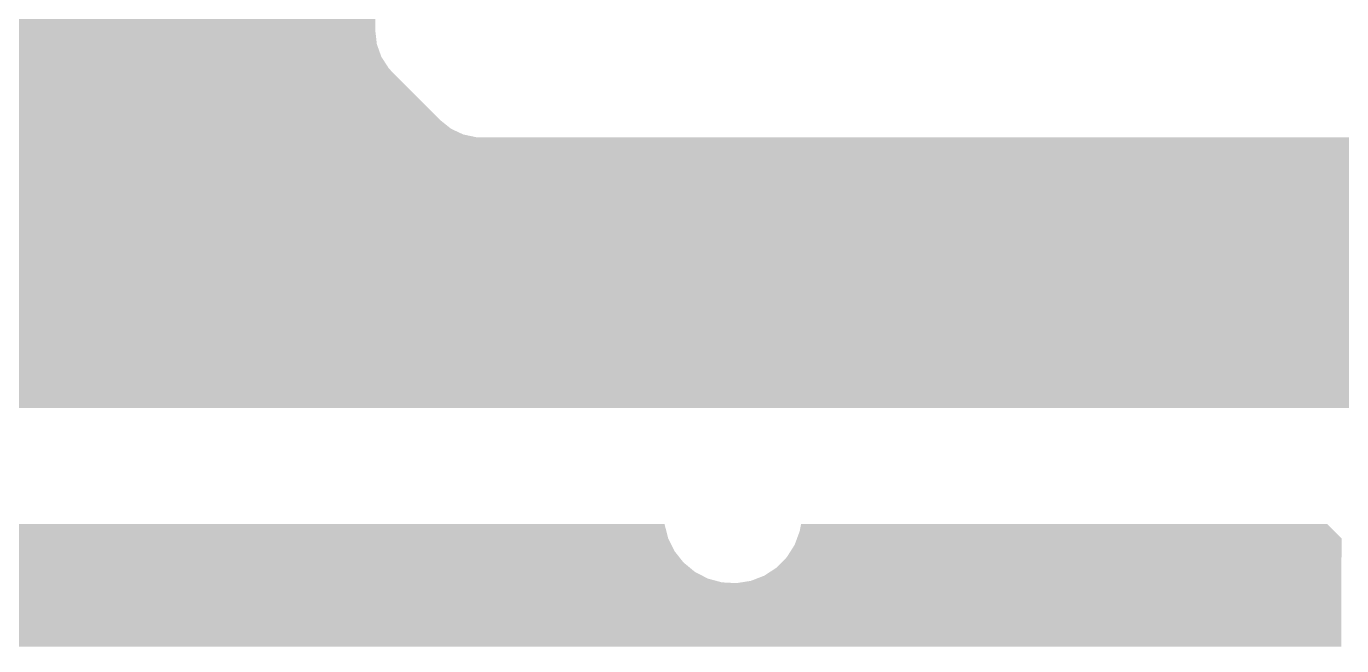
# Model space of a CAD drawing. Extents: x 295 to 953, y 10 to 290.
# Drawn here: x 793.9 to 812.92, y 171.6 to 180.55 of the extents above; entities that cross this region are included whole.
import ezdxf

# ---------------------------------------------------------------- set-up
doc = ezdxf.new("R2010")
doc.units = 0
doc.header["$LTSCALE"] = 5
doc.header["$MEASUREMENT"] = 0
doc.layers.add('GND1', color=7, linetype='CONTINUOUS')

msp = doc.modelspace()

# ---------------------------------------------------------------- linework, layer by layer
at = {"layer": 'GND1'}
for points in [[(791.54, 180.481), (791.54, 182.674), (798.944, 180.481), (798.944, 182.674)], [(791.54, 180.289), (791.54, 180.481), (798.966, 180.289), (798.944, 180.481)], [(791.54, 180.107), (791.54, 180.289), (799.032, 180.107), (798.966, 180.289)], [(791.54, 179.945), (791.54, 180.107), (799.137, 179.945), (799.032, 180.107)], [(791.54, 179.888), (791.54, 179.945), (799.189, 179.888), (799.137, 179.945)], [(791.54, 179.189), (791.54, 179.888), (799.888, 179.189), (799.189, 179.888)], [(791.54, 179.069), (791.54, 179.189), (800.039, 179.069), (799.888, 179.189)], [(791.54, 178.987), (791.54, 179.069), (800.214, 178.987), (800.039, 179.069)], [(791.54, 178.947), (791.54, 178.987), (800.403, 178.947), (800.214, 178.987)], [(791.54, 178.944), (791.54, 178.947), (800.481, 178.944), (800.403, 178.947)], [(791.54, 178.737), (791.54, 178.944), (820.597, 178.737), (820.39, 178.944)], [(791.54, 178.736), (791.54, 178.737), (820.597, 178.736), (820.597, 178.737)], [(791.54, 175.24), (791.54, 178.736), (820.597, 175.24), (820.597, 178.736)], [(791.747, 175.032), (791.54, 175.24), (820.597, 175.032), (820.597, 175.24)], [(758.083, 173.347), (758.078, 173.356), (803.127, 173.347), (803.125, 173.356)], [(758.147, 173.151), (758.083, 173.347), (803.177, 173.151), (803.127, 173.347)], [(805.08, 173.252), (805.1, 173.356), (812.811, 173.252), (812.707, 173.356)], [(805.1, 173.356), (805.101, 173.356), (812.707, 173.356), (812.706, 173.356)], [(758.149, 173.146), (758.147, 173.151), (803.179, 173.146), (803.177, 173.151)], [(758.168, 172.962), (758.149, 173.146), (803.27, 172.962), (803.179, 173.146)], [(805.007, 173.054), (805.042, 173.148), (812.914, 173.054), (812.914, 173.148)], [(805.042, 173.149), (805.08, 173.252), (812.914, 173.149), (812.811, 173.252)], [(805.042, 173.148), (805.042, 173.149), (812.914, 173.148), (812.914, 173.149)], [(758.159, 172.797), (758.171, 172.937), (803.401, 172.797), (803.29, 172.937)], [(758.171, 172.937), (758.168, 172.962), (803.29, 172.937), (803.27, 172.962)], [(804.894, 172.876), (805.007, 173.054), (812.914, 172.876), (812.914, 173.054)], [(758.127, 172.663), (758.156, 172.762), (803.564, 172.663), (803.444, 172.762)], [(758.156, 172.762), (758.159, 172.797), (803.444, 172.762), (803.401, 172.797)], [(804.57, 172.609), (804.746, 172.725), (812.913, 172.609), (812.913, 172.725)], [(804.746, 172.725), (804.894, 172.876), (812.913, 172.725), (812.914, 172.876)], [(758.071, 172.511), (758.097, 172.559), (803.955, 172.511), (803.776, 172.559)], [(758.097, 172.559), (758.099, 172.566), (803.776, 172.559), (803.751, 172.566)], [(758.099, 172.566), (758.127, 172.663), (803.751, 172.566), (803.564, 172.663)], [(804.165, 172.5), (804.374, 172.533), (812.913, 172.5), (812.913, 172.533)], [(804.374, 172.533), (804.57, 172.609), (812.913, 172.533), (812.913, 172.609)], [(757.86, 172.213), (757.997, 172.374), (812.913, 172.213), (812.913, 172.374)], [(757.997, 172.374), (758.065, 172.5), (812.913, 172.374), (812.913, 172.5)], [(758.065, 172.5), (758.071, 172.511), (804.165, 172.5), (803.955, 172.511)], [(757.693, 172.085), (757.86, 172.213), (812.913, 172.085), (812.913, 172.213)], [(739.922, 171.81), (739.844, 171.943), (812.913, 171.81), (812.913, 171.943)], [(757.086, 171.943), (757.297, 171.947), (812.913, 171.943), (812.913, 171.947)], [(757.297, 171.947), (757.502, 171.995), (812.913, 171.947), (812.913, 171.995)], [(757.502, 171.995), (757.693, 172.085), (812.913, 171.995), (812.913, 172.085)], [(739.988, 171.61), (739.922, 171.81), (812.913, 171.61), (812.913, 171.81)], [(739.991, 171.581), (739.988, 171.61), (812.913, 171.581), (812.913, 171.61)]]:
    msp.add_solid(points, dxfattribs=at)

doc.saveas('drawing.dxf')
